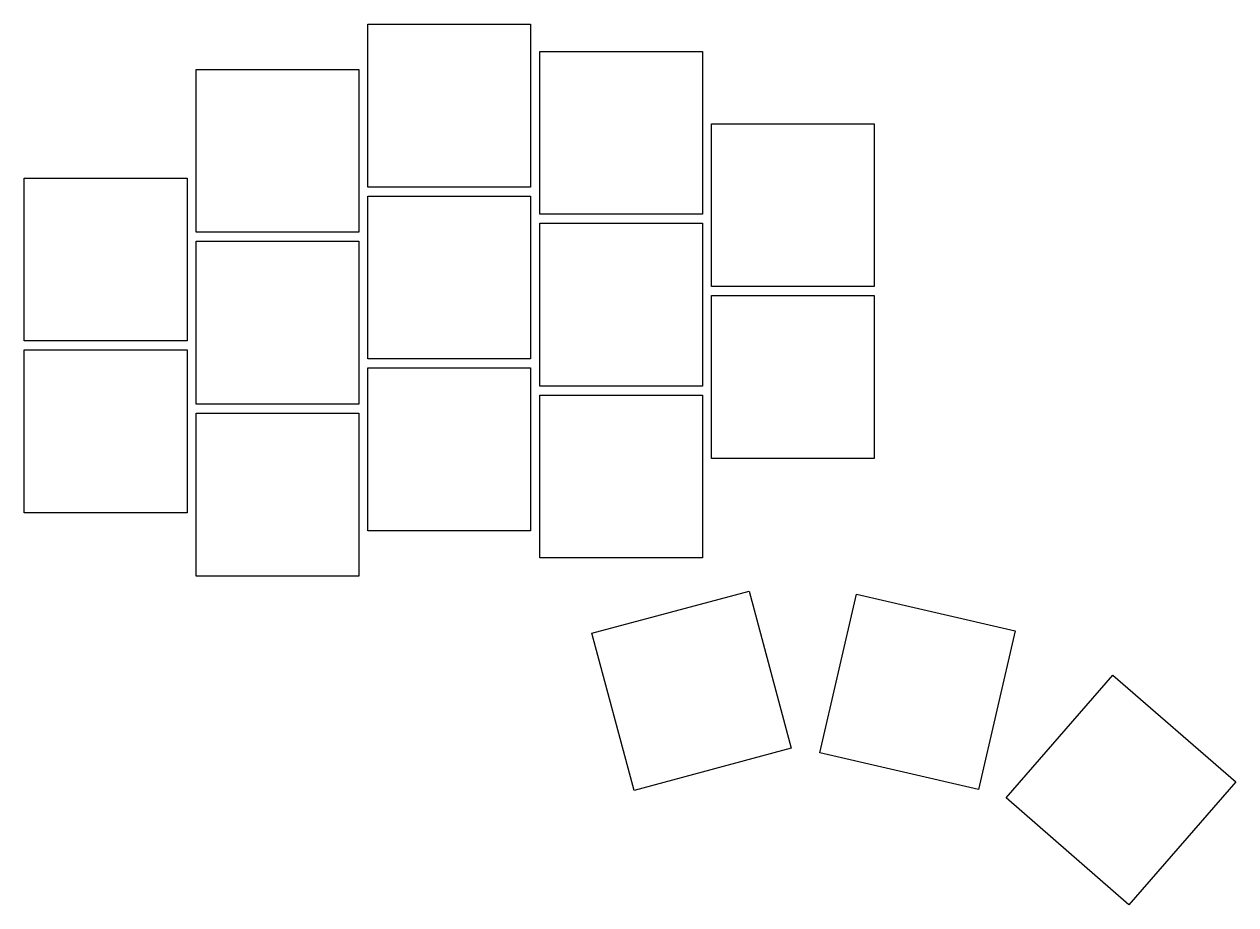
# Model space of a CAD drawing. Header units: millimetres. Extents: x -9 to 125, y -33 to 64.
import ezdxf

# ---------------------------------------------------------------- set-up
doc = ezdxf.new("R2010")
doc.units = ezdxf.units.MM

msp = doc.modelspace()

# ---------------------------------------------------------------- linework, layer by layer
for p, q in [((29, 64), (47, 64)), ((29, 46), (29, 64)), ((47, 64), (47, 46)), ((48, 61), (66, 61)), ((48, 43), (48, 61)), ((66, 61), (66, 43)), ((10, 59), (28, 59)), ((10, 41), (10, 59)), ((28, 59), (28, 41)), ((67, 53), (85, 53)), ((67, 35), (67, 53)), ((85, 53), (85, 35)), ((-9, 47), (9, 47)), ((-9, 29), (-9, 47)), ((9, 47), (9, 29)), ((47, 46), (29, 46)), ((29, 45), (47, 45)), ((29, 27), (29, 45)), ((47, 45), (47, 27)), ((66, 43), (48, 43)), ((48, 42), (66, 42)), ((48, 24), (48, 42)), ((66, 42), (66, 24)), ((28, 41), (10, 41)), ((10, 40), (28, 40)), ((10, 22), (10, 40)), ((28, 40), (28, 22)), ((85, 35), (67, 35)), ((67, 34), (85, 34)), ((67, 16), (67, 34)), ((85, 34), (85, 16)), ((9, 29), (-9, 29)), ((-9, 28), (9, 28)), ((-9, 10), (-9, 28)), ((9, 28), (9, 10)), ((47, 27), (29, 27)), ((29, 26), (47, 26)), ((29, 8), (29, 26)), ((47, 26), (47, 8)), ((66, 24), (48, 24)), ((48, 23), (66, 23)), ((48, 5), (48, 23)), ((66, 23), (66, 5)), ((28, 22), (10, 22)), ((10, 21), (28, 21)), ((10, 3), (10, 21)), ((28, 21), (28, 3)), ((85, 16), (67, 16)), ((9, 10), (-9, 10)), ((47, 8), (29, 8)), ((66, 5), (48, 5)), ((28, 3), (10, 3)), ((53.78, -3.32), (71.16, 1.34)), ((71.16, 1.34), (75.82, -16.05)), ((78.98, -16.54), (83.03, 1)), ((83.03, 1), (100.57, -3.05)), ((58.44, -20.71), (53.78, -3.32)), ((100.57, -3.05), (96.52, -20.59)), ((99.58, -21.54), (111.39, -7.95)), ((111.39, -7.95), (124.97, -19.76)), ((75.82, -16.05), (58.44, -20.71)), ((96.52, -20.59), (78.98, -16.54)), ((124.97, -19.76), (113.16, -33.35)), ((113.16, -33.35), (99.58, -21.54))]:
    msp.add_line(p, q)

doc.saveas('drawing.dxf')
